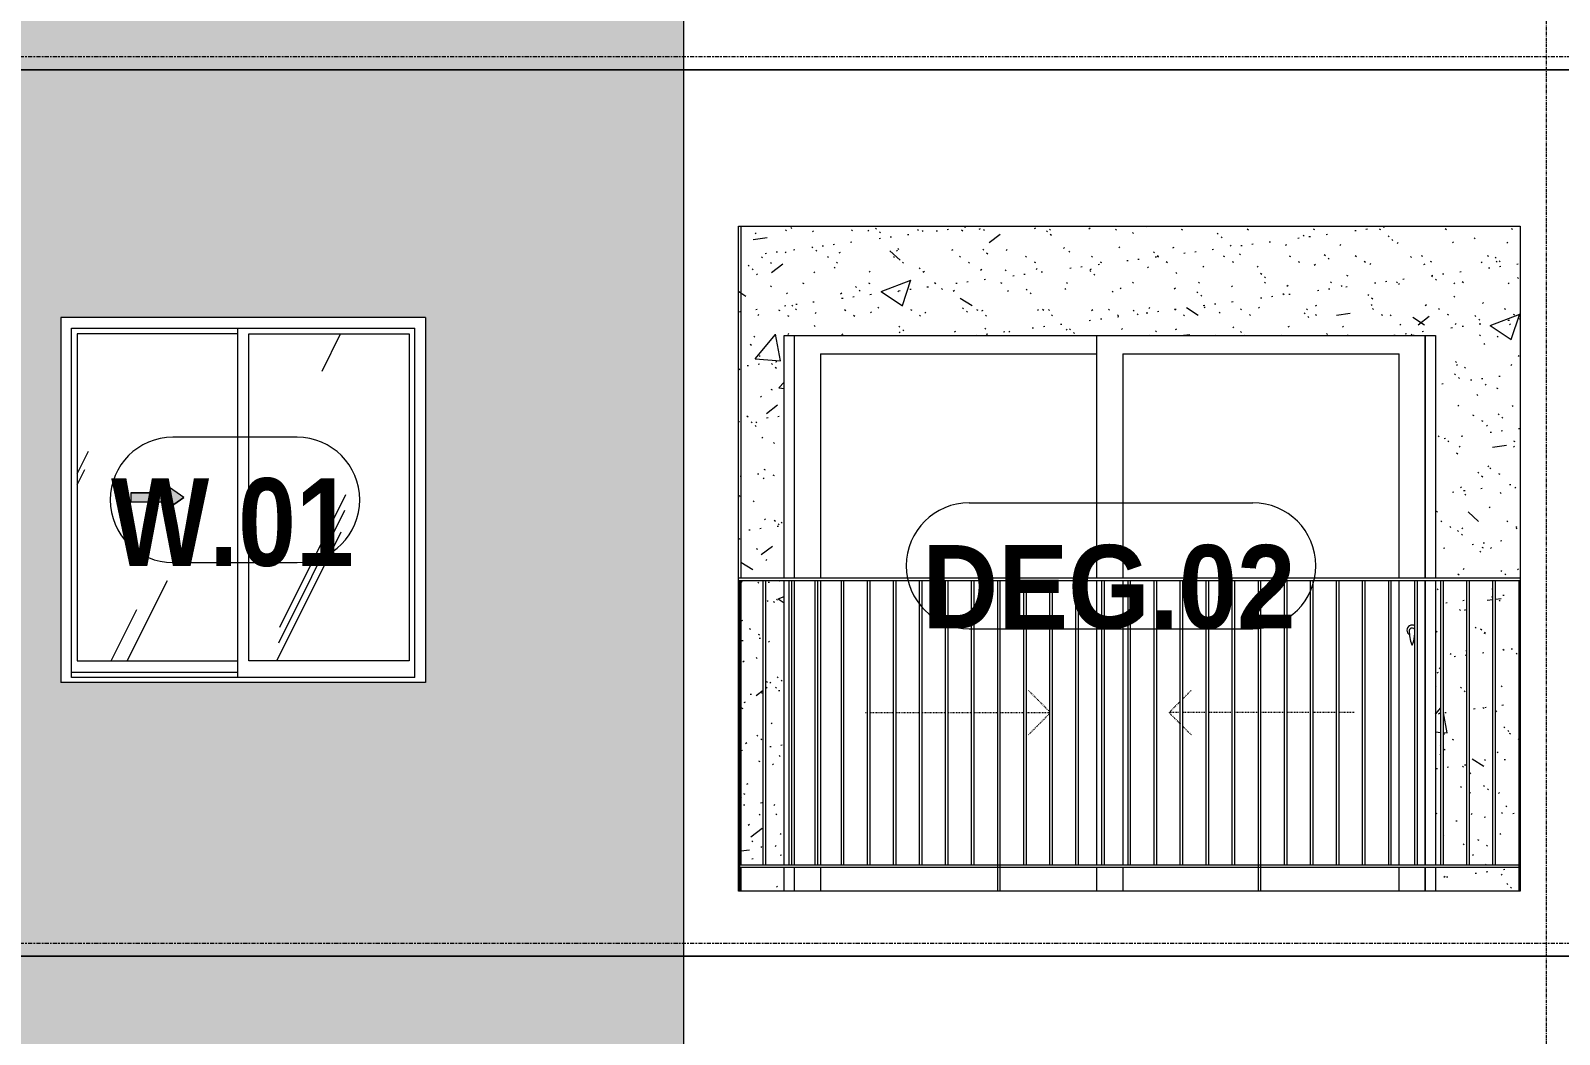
# Model space of a CAD drawing. Header units: millimetres. Extents: x -134153 to 99383, y -5233 to 35400.
# Drawn here: x 24843 to 30709, y 15450 to 19300 of the extents above; entities that cross this region are included whole.
import ezdxf

# ---------------------------------------------------------------- set-up
doc = ezdxf.new("R2010")
doc.units = ezdxf.units.MM
for name, pattern in [('1 NÉT CALL OUT', [6, 3, -3]), ('Centre', [31.75, 6.35, -4.7625, 15.875, -4.7625]), ('Dash', [6, 3, -3]), ('Grid Line', [22.225, 12.7, -3.175, 3.175, -3.175])]:
    doc.linetypes.add(name, pattern=pattern)
for name, color, linetype, lineweight in [('0-2', 250, 'Continuous', 5), ('A-DETL-GENF', 92, 'Continuous', 9), ('A-DETL-GENF-1', 92, '1 NÉT CALL OUT', 9), ('A-DOOR', 31, 'Continuous', 9), ('A-DOOR-FRAM', 31, 'Continuous', 9), ('A-DOOR-HDLN', 31, 'Dash', 9), ('A-DOOR-IDEN', 31, 'Continuous', 9), ('A-FLOR-HRAL', 11, 'Continuous', 9), ('A-FLOR-LEVL-2', 51, 'Centre', 9), ('A-GLAZ', 151, 'Continuous', 9), ('A-GLAZ-3', 7, '1 NÉT CALL OUT', 9), ('A-GLAZ-IDEN', 152, 'Continuous', 9), ('A-WALL', 113, 'Continuous', 9), ('A-WALL-PATT-1', 9, 'Continuous', 9), ('A-WALL-PATT-2', 111, 'Continuous', 5), ('I-WALL-1', 7, 'Continuous', 9), ('S-GRID-1', 1, 'Grid Line', 9)]:
    doc.layers.add(name, color=color, linetype=linetype, lineweight=lineweight)
doc.styles.add('Arial_B_1', font='arialbd_0.ttf', dxfattribs={"width": 0.85, "height": 336})
doc.styles.add('Arial_B_2', font='arialbd_0.ttf', dxfattribs={"width": 0.9, "height": 320})
pattern_1 = [(50, (82572.6, 0), (1165.98, -102.01), [121.92, -1341.12]), (355, (82572.6, 0), (-225.554, 1222.763), [97.536, -1072.896]), (100.451, (82669.8, -8.5), (940.433, 1120.746), [103.616, -1139.776]), (46.184, (82572.6, 325.1), (1734.91, -269.074), [182.88, -2011.68]), (96.636, (82717.2, 302.7), (1519.38, 1583.54), [155.42, -1709.66]), (351.184, (82572.6, 325.1), (1519.39, 1583.52), [146.3, -1609.34]), (21, (82735.2, 243.8), (970.332, -654.498), [121.92, -1341.12]), (326, (82735.2, 243.8), (395.533, 1178.804), [97.536, -1072.896]), (71.451, (82816, 189.3), (1365.87, 524.296), [103.616, -1139.776]), (37.5, (82572.62, 0), (19.767, 541.153), [53.645, -1006.246, 53.645, -1035.507, -1076.96]), (37.5, (82572.62, 0), (19.767, 541.153), [-2149.043, 53.645, -1023.315]), (7.5, (82572.6, 0), (427.646, 641.156), [53.645, -567.334, 53.645, -981.862, -410.464]), (7.5, (82572.6, 0), (427.646, 641.156), [-1656.486, 53.645, -356.82]), (327.5, (82210.1, 0), (867.782, -36.665), [53.645, -352.755, 53.645, -1214.323, -1682.496]), (327.5, (82210.1, 0), (867.782, -36.665), [-1674.368, 53.645, -1628.85]), (317.5, (82047.56, 0), (948.028, 162.73), [53.645, -474.675, 53.645, -788.416, -1194.816]), (317.5, (82047.56, 0), (948.028, 162.73), [-1370.38, 53.645, -1141.17])]
pattern_2 = [(37.5, (82572.62, 0), (-5.1206, 156.61216), [5.364, -118.181, 5.364, -132.812, -132.08]), (37.5, (82572.62, 0), (-5.1206, 156.61216), [-261.722, 5.364, -126.716]), (7.5, (82572.62, 0), (143.847, 229.3842), [5.364, -61.285, 5.364, -105.989, -42.672]), (7.5, (82572.62, 0), (143.847, 229.3842), [-178.003, 5.364, -37.308]), (327.5, (82472.65, 0), (253.1176, 0.4601), [5.364, -35.276, 5.364, -140.94, -191.008]), (327.5, (82472.65, 0), (253.1176, 0.4601), [-186.944, 5.364, -185.644]), (317.5, (82472.65, 0), (244.3381, 71.3376), [5.364, -14.956, 5.364, -90.546, -109.728]), (317.5, (82472.65, 0), (244.3381, 71.3376), [-116.23, 5.364, -104.364])]
pattern_3 = [(63.435, (84482.24, 111.3), (-0.002, 1625.6), [567.96, -3066.99]), (63.435, (82856.64, 111.3), (-0.002, 1625.6), [567.96, -3066.99]), (63.435, (85260.4, 425.35), (-0.002, 1625.6), [567.96, -3066.99]), (63.435, (83634.8, 425.35), (-0.002, 1625.6), [567.96, -3066.99]), (63.435, (85142.64, 314.5), (-0.002, 1625.6), [567.96, -3066.99]), (63.435, (83517.04, 314.5), (-0.002, 1625.6), [567.96, -3066.99]), (63.435, (85022.6, 949.4), (-0.002, 1625.6), [276.055, -3358.9]), (63.435, (83397, 949.4), (-0.002, 1625.6), [276.055, -3358.9]), (63.435, (84944.06, 851.15), (-0.002, 1625.6), [567.96, -3066.99]), (63.435, (83318.46, 851.15), (-0.002, 1625.6), [567.96, -3066.99]), (63.435, (84957.9, 921.7), (-0.002, 1625.6), [567.96, -3066.99]), (63.435, (83332.3, 921.7), (-0.002, 1625.6), [567.96, -3066.99]), (63.435, (84302.1, 612.2), (-0.002, 1625.6), [567.96, -3066.99]), (63.435, (82676.5, 612.2), (-0.002, 1625.6), [567.96, -3066.99]), (63.435, (84315.9, 695.35), (-0.002, 1625.6), [567.96, -3066.99]), (63.435, (82690.3, 695.35), (-0.002, 1625.6), [567.96, -3066.99]), (63.435, (84319.65, 755.3), (-0.002, 1625.6), [567.96, -3066.99]), (63.435, (82694.05, 755.3), (-0.002, 1625.6), [567.96, -3066.99])]

# ---------------------------------------------------------------- blocks, each defined once
blk = doc.blocks.new('NCV_TKTC_TANG 5_rvt-2-TKCS_MẶT ĐỨNG HƯỚNG NAM')
at = {"layer": 'A-WALL-PATT-1'}
h = blk.add_hatch(dxfattribs=at)
h.set_pattern_fill('FP_31', color=256, style=0, pattern_type=2)
h.set_pattern_definition(pattern_1)
h.paths.add_polyline_path([(66057.6, 16000), (66062.6, 16000), (66062.1, 16090), (66057.6, 16090), (66057.6, 16005.9)])
h.paths.add_polyline_path([(66062.1, 16100), (66062.6, 16100), (66062.6, 17190), (66057.6, 17190), (66057.6, 16100)])
h.paths.add_polyline_path([(66062.6, 17200), (66062.6, 18550), (66052.6, 18550), (66052.6, 17200), (66058.4, 17200)])
h = blk.add_hatch(dxfattribs=at)
h.set_pattern_fill('FP_32', color=256, style=0, pattern_type=2)
h.set_pattern_definition(pattern_2)
h.paths.add_polyline_path([(66057.6, 16000), (66062.6, 16000), (66062.1, 16090), (66057.6, 16090), (66057.6, 16005.9)])
h.paths.add_polyline_path([(66062.1, 16100), (66062.6, 16100), (66062.6, 17190), (66057.6, 17190), (66057.6, 16100)])
h.paths.add_polyline_path([(66062.6, 17200), (66062.6, 18550), (66052.6, 18550), (66052.6, 17200), (66058.4, 17200)])
h = blk.add_hatch(dxfattribs=at)
h.set_pattern_fill('FP_31', color=256, style=0, pattern_type=2)
h.set_pattern_definition(pattern_1)
h.paths.add_polyline_path([(69047.6, 16000), (69047.6, 16090), (68727.6, 16090), (68727.6, 16000), (69031.2, 16000)])
h.paths.add_polyline_path([(66062.6, 16000), (66227.6, 16000), (66227.6, 16090), (66062.6, 16090)])
h.paths.add_polyline_path([(66227.6, 16100), (66227.6, 17190), (66157.6, 17190), (66157.6, 16100)])
h.paths.add_polyline_path([(66147.6, 16100), (66147.6, 17190), (66062.6, 17190), (66062.6, 16100), (66080.7, 16100)])
h.paths.add_polyline_path([(68757.6, 16100), (68847.6, 16100), (68847.6, 17190), (68757.6, 17190), (68757.6, 16451.2)])
h.paths.add_polyline_path([(69008, 16100), (69047.6, 16100), (69047.6, 17190), (68957.6, 17190), (68957.6, 16100)])
h.paths.add_polyline_path([(68747.6, 16100), (68747.6, 17190), (68727.6, 17190), (68727.6, 16100)])
h.paths.add_polyline_path([(68857.6, 16100), (68947.6, 16100), (68947.6, 17190), (68857.6, 17189), (68857.6, 16451.2)])
h.paths.add_polyline_path([(66227.6, 17200), (66227.6, 18130), (68727.6, 18130), (68727.6, 17200), (69052.6, 17200), (69052.6, 18550), (66062.6, 18550), (66062.6, 17200), (66160.3, 17200)])
h = blk.add_hatch(dxfattribs=at)
h.set_pattern_fill('FP_32', color=256, style=0, pattern_type=2)
h.set_pattern_definition(pattern_2)
h.paths.add_polyline_path([(69047.6, 16000), (69047.6, 16090), (68727.6, 16090), (68727.6, 16000), (69031.2, 16000)])
h.paths.add_polyline_path([(66062.6, 16000), (66227.6, 16000), (66227.6, 16090), (66062.6, 16090)])
h.paths.add_polyline_path([(66227.6, 16100), (66227.6, 17190), (66157.6, 17190), (66157.6, 16100)])
h.paths.add_polyline_path([(66147.6, 16100), (66147.6, 17190), (66062.6, 17190), (66062.6, 16100), (66080.7, 16100)])
h.paths.add_polyline_path([(68757.6, 16100), (68847.6, 16100), (68847.6, 17190), (68757.6, 17190), (68757.6, 16451.2)])
h.paths.add_polyline_path([(69008, 16100), (69047.6, 16100), (69047.6, 17190), (68957.6, 17190), (68957.6, 16100)])
h.paths.add_polyline_path([(68747.6, 16100), (68747.6, 17190), (68727.6, 17190), (68727.6, 16100)])
h.paths.add_polyline_path([(68857.6, 16100), (68947.6, 16100), (68947.6, 17190), (68857.6, 17189), (68857.6, 16451.2)])
h.paths.add_polyline_path([(66227.6, 17200), (66227.6, 18130), (68727.6, 18130), (68727.6, 17200), (69052.6, 17200), (69052.6, 18550), (66062.6, 18550), (66062.6, 17200), (66160.3, 17200)])
at = {"layer": 'I-WALL-1'}
for p, q in [((66062.6, 18550), (66062.6, 17200)), ((66227.6, 17200), (66227.6, 18130)), ((66227.6, 18130), (68727.6, 18130)), ((68727.6, 18130), (68727.6, 17200)), ((66062.6, 17190), (66062.6, 16100)), ((66227.6, 16100), (66227.6, 17190)), ((68727.6, 17190), (68727.6, 16100)), ((66062.6, 16090), (66062.6, 16000)), ((66227.6, 16000), (66227.6, 16090)), ((68727.6, 16090), (68727.6, 16000))]:
    blk.add_line(p, q, dxfattribs=at)
blk = doc.blocks.new('1_FAMILY RVT - W01-WxH 1400x1400xmm-V363-TKCS_MẶT ĐỨNG HƯỚNG NAM')
at = {"layer": 'A-DETL-GENF-1'}
blk.add_hatch(color=256, dxfattribs=at).paths.add_polyline_path([(63857.1, 17462.1), (63924.8, 17509.5), (63857.1, 17557), (63857.1, 17526.5), (63721.6, 17526.5), (63721.6, 17492.6), (63857.1, 17492.6)])
at = {"layer": 'A-GLAZ'}
h = blk.add_hatch(dxfattribs=at)
h.set_pattern_fill('FP_30', color=256, style=0, pattern_type=2)
h.set_pattern_definition(pattern_3)
h.paths.add_polyline_path([(64130.3, 16882.6), (64130.3, 18136.5), (63516.1, 18136.5), (63516.1, 16882.6)])
h.paths.add_polyline_path([(63857.1, 17462.1), (63857.1, 17492.6), (63721.6, 17492.6), (63721.6, 17526.5), (63857.1, 17526.5), (63857.1, 17557), (63924.8, 17509.5), (63900.6, 17492.6)])
h = blk.add_hatch(dxfattribs=at)
h.set_pattern_fill('FP_30', color=256, style=0, pattern_type=2)
h.set_pattern_definition(pattern_3)
h.paths.add_polyline_path([(64789.1, 16882.6), (64789.1, 18136.5), (64174.8, 18136.5), (64174.8, 16882.6), (64724.1, 16882.6)])
at = {"layer": 'A-DETL-GENF'}
for p, q in [((63857.1, 17557), (63857.1, 17526.5)), ((63924.8, 17509.5), (63857.1, 17557)), ((63924.8, 17509.5), (63857.1, 17557)), ((63857.1, 17557), (63857.1, 17526.5)), ((63721.6, 17526.5), (63721.6, 17492.6)), ((63721.6, 17526.5), (63857.1, 17526.5)), ((63857.1, 17526.5), (63721.6, 17526.5)), ((63721.6, 17526.5), (63721.6, 17492.6)), ((63721.6, 17492.6), (63857.1, 17492.6)), ((63721.6, 17492.6), (63857.1, 17492.6)), ((63924.8, 17509.5), (63857.1, 17462.1)), ((63857.1, 17462.1), (63924.8, 17509.5)), ((63857.1, 17492.6), (63857.1, 17462.1)), ((63857.1, 17492.6), (63857.1, 17462.1))]:
    blk.add_line(p, q, dxfattribs=at)
at = {"layer": 'A-GLAZ'}
for p, q in [((64852.6, 18200), (63452.6, 18200)), ((63452.6, 18200), (63452.6, 16800)), ((64852.6, 18200), (64852.6, 16800)), ((63493.5, 18159.1), (64811.6, 18159.1)), ((63493.5, 16819), (63493.5, 18159.1)), ((63516.1, 18136.5), (63516.1, 16882.6)), ((64130.3, 18136.5), (63516.1, 18136.5)), ((64130.3, 18159.1), (64130.3, 16819)), ((64174.8, 16882.6), (64174.8, 18136.5)), ((64174.8, 18136.5), (64789.1, 18136.5)), ((64789.1, 18136.5), (64789.1, 16882.6)), ((64811.6, 16819), (64811.6, 18159.1)), ((64130.3, 16838.1), (63493.5, 16838.1)), ((64130.3, 16838.1), (63493.5, 16838.1)), ((63516.1, 16882.6), (64130.3, 16882.6)), ((64789.1, 16882.6), (64174.8, 16882.6)), ((64852.6, 16800), (63452.6, 16800)), ((64811.6, 16819), (63493.5, 16819))]:
    blk.add_line(p, q, dxfattribs=at)
blk = doc.blocks.new('DEG_02-DEG_03 - DEG_02-2500x2400mm-CỬA ĐI 02 CÁNH TRƯỢT-V368-TKCS_MẶT ĐỨNG HƯỚNG NAM')
at = {"layer": 'A-DOOR'}
for p, q in [((67427.6, 17200), (67427.6, 18130)), ((68687.6, 18130), (68687.6, 17200)), ((66367.6, 18060), (66367.6, 17200)), ((66367.6, 18060), (67427.6, 18060)), ((67527.6, 18060), (67527.6, 17200)), ((67527.6, 18060), (68587.6, 18060)), ((68587.6, 17200), (68587.6, 18060)), ((66367.6, 17190), (66367.6, 16100)), ((67427.6, 16100), (67427.6, 17190)), ((67527.6, 17190), (67527.6, 16100)), ((68587.6, 16100), (68587.6, 17190)), ((68687.6, 17190), (68687.6, 16100)), ((66367.6, 16090), (66367.6, 16000)), ((67427.6, 16000), (67427.6, 16090)), ((67527.6, 16090), (67527.6, 16000)), ((68587.6, 16000), (68587.6, 16090)), ((68687.6, 16090), (68687.6, 16000))]:
    blk.add_line(p, q, dxfattribs=at)
at = {"layer": 'A-DOOR', "flags": 128}
blk.add_lwpolyline([(68639.1, 17008.7), (68639.1, 17008.7), (68639, 17008.7), (68639, 17008.7), (68639, 17008.7), (68639, 17008.7), (68639, 17008.7), (68639, 17008.7), (68638.9, 17008.7), (68638.9, 17008.7), (68638.9, 17008.7), (68638.9, 17008.7), (68638.8, 17008.7), (68638.8, 17008.7), (68638.8, 17008.7), (68638.7, 17008.7), (68638.7, 17008.7), (68638.7, 17008.7), (68638.6, 17008.7), (68638.6, 17008.7), (68638.5, 17008.7), (68638.5, 17008.7), (68638.4, 17008.7), (68638.4, 17008.7), (68638.3, 17008.7), (68638.3, 17008.7), (68638.2, 17008.7), (68638.2, 17008.7), (68638.1, 17008.7), (68638.1, 17008.7), (68638, 17008.7), (68637.9, 17008.7), (68637.9, 17008.7), (68637.8, 17008.7), (68637.8, 17008.7), (68637.7, 17008.7), (68637.6, 17008.7), (68637.6, 17008.7), (68637.5, 17008.7), (68637.5, 17008.7), (68637.4, 17008.7), (68637.3, 17008.7), (68637.3, 17008.7), (68637.2, 17008.7), (68637.2, 17008.7), (68637.1, 17008.7), (68637.1, 17008.7), (68637, 17008.7), (68636.9, 17008.7), (68636.9, 17008.7), (68636.8, 17008.7), (68636.8, 17008.7), (68636.7, 17008.7), (68636.7, 17008.7), (68636.6, 17008.7), (68636.6, 17008.7), (68636.5, 17008.7), (68636.5, 17008.7), (68636.5, 17008.7), (68636.4, 17008.7), (68636.4, 17008.7), (68636.3, 17008.7), (68636.3, 17008.7), (68636.3, 17008.7), (68636.2, 17008.7), (68636.2, 17008.7), (68636.2, 17008.7), (68636.2, 17008.7), (68636.2, 17008.7), (68636.1, 17008.7), (68636.1, 17008.7), (68636.1, 17008.7), (68636.1, 17008.7), (68636.1, 17008.7), (68636.1, 17008.7), (68636.1, 17008.7)], dxfattribs=at)
at = {"layer": 'A-DOOR'}
for centre, radius, start, end in [((68637.6, 17000), 20, 60, 180), ((68637.6, 17000), 20, 180, 240), ((68636.1, 16999.2), 9.45, 90, 180), ((68791.4, 16999.2), 164.8, 180, 199.13397), ((68639.1, 16999.2), 9.45, 25.8131, 90), ((68483.8, 16999.2), 164.8, 340.86603, 356.02944), ((68637.9, 16946), 2.34, 199.13397, 261.03098), ((68637.2, 16946), 2.34, 278.96902, 340.86603)]:
    blk.add_arc(centre, radius, start, end, dxfattribs=at)
at = {"layer": 'A-DOOR-FRAM'}
for p, q in [((66267.6, 17200), (66267.6, 18130)), ((68687.6, 17200), (68687.6, 18130)), ((66267.6, 16100), (66267.6, 17190)), ((68687.6, 16100), (68687.6, 17190)), ((66267.6, 16000), (66267.6, 16090)), ((68687.6, 16000), (68687.6, 16090))]:
    blk.add_line(p, q, dxfattribs=at)
at = {"layer": 'A-DOOR-HDLN'}
for p, q in [((67247.6, 16687), (67165.5, 16769.1)), ((67704.8, 16684.2), (67747.6, 16727)), ((67757.6, 16737), (67789.7, 16769.1)), ((66540.3, 16684.2), (66547.6, 16684.2)), ((66557.6, 16684.2), (66647.6, 16684.2)), ((66657.6, 16684.2), (66747.6, 16684.2)), ((66757.6, 16684.2), (66847.6, 16684.2)), ((66857.6, 16684.2), (66947.6, 16684.2)), ((66957.6, 16684.2), (67047.6, 16684.2)), ((67057.6, 16684.2), (67147.6, 16684.2)), ((67157.6, 16684.2), (67247.6, 16684.2)), ((67247.6, 16681.5), (67165.5, 16599.4)), ((67704.8, 16684.2), (67747.6, 16641.5)), ((67747.6, 16684.2), (67704.8, 16684.2)), ((67847.6, 16684.2), (67757.6, 16684.2)), ((67947.6, 16684.2), (67857.6, 16684.2)), ((68047.6, 16684.2), (67957.6, 16684.2)), ((68147.6, 16684.2), (68057.6, 16684.2)), ((68247.6, 16684.2), (68157.6, 16684.2)), ((68347.6, 16684.2), (68257.6, 16684.2)), ((68414.8, 16684.2), (68357.6, 16684.2)), ((67757.6, 16631.5), (67789.7, 16599.4))]:
    blk.add_line(p, q, dxfattribs=at)
blk = doc.blocks.new('Railing - 10mm-1251313-TKCS_MẶT ĐỨNG HƯỚNG NAM')
at = {"layer": 'A-FLOR-HRAL'}
for p, q in [((52620.064287, 5900), (52620.064287, 6990)), ((52630.064287, 5900), (52630.064287, 6990))]:
    blk.add_line(p, q, dxfattribs=at)
blk = doc.blocks.new('Railing - 50 x 10mm-1251315-TKCS_MẶT ĐỨNG HƯỚNG NAM')
at = {"layer": 'A-FLOR-HRAL'}
for p, q in [((51697.564287, 5800), (51697.564287, 6990)), ((51707.564287, 6990), (51697.564287, 6990)), ((51707.564287, 5800), (51707.564287, 6990))]:
    blk.add_line(p, q, dxfattribs=at)
blk = doc.blocks.new('Railing - 50 x 10mm-1251311-TKCS_MẶT ĐỨNG HƯỚNG NAM')
at = {"layer": 'A-FLOR-HRAL'}
for p in [(52722.564287, 5800), (52727.564287, 6990)]:
    blk.add_line(p, (52722.564287, 6990), dxfattribs=at)
blk = doc.blocks.new('Railing - 50 x 10mm-V290-TKCS_MẶT ĐỨNG HƯỚNG NAM')
at = {"layer": 'A-FLOR-HRAL'}
for p, q in [((66057.564287, 6990), (66052.635618, 6990)), ((66057.564287, 5800), (66057.564287, 6990))]:
    blk.add_line(p, q, dxfattribs=at)
blk = doc.blocks.new('Railing - Railing-3261597-TKCS_MẶT ĐỨNG HƯỚNG NAM')
at = {"layer": 'A-FLOR-HRAL'}
for p, q in [((66052.635618, 16100), (69052.564287, 16100)), ((69052.564287, 16090), (66052.635618, 16090))]:
    blk.add_line(p, q, dxfattribs=at)
for name, p in [('Railing - 50 x 10mm-V290-TKCS_MẶT ĐỨNG HƯỚNG NAM', (0, 10200)), ('Railing - 10mm-1251313-TKCS_MẶT ĐỨNG HƯỚNG NAM', (13527.5, 10200)), ('Railing - 10mm-1251313-TKCS_MẶT ĐỨNG HƯỚNG NAM', (13627.5, 10200)), ('Railing - 10mm-1251313-TKCS_MẶT ĐỨNG HƯỚNG NAM', (13727.5, 10200)), ('Railing - 10mm-1251313-TKCS_MẶT ĐỨNG HƯỚNG NAM', (13827.5, 10200)), ('Railing - 10mm-1251313-TKCS_MẶT ĐỨNG HƯỚNG NAM', (13927.5, 10200)), ('Railing - 10mm-1251313-TKCS_MẶT ĐỨNG HƯỚNG NAM', (14027.5, 10200)), ('Railing - 10mm-1251313-TKCS_MẶT ĐỨNG HƯỚNG NAM', (14127.5, 10200)), ('Railing - 10mm-1251313-TKCS_MẶT ĐỨNG HƯỚNG NAM', (14227.5, 10200)), ('Railing - 10mm-1251313-TKCS_MẶT ĐỨNG HƯỚNG NAM', (14327.5, 10200)), ('Railing - 50 x 10mm-1251315-TKCS_MẶT ĐỨNG HƯỚNG NAM', (15350, 10200)), ('Railing - 10mm-1251313-TKCS_MẶT ĐỨNG HƯỚNG NAM', (14527.5, 10200)), ('Railing - 10mm-1251313-TKCS_MẶT ĐỨNG HƯỚNG NAM', (14627.5, 10200)), ('Railing - 10mm-1251313-TKCS_MẶT ĐỨNG HƯỚNG NAM', (14727.5, 10200)), ('Railing - 10mm-1251313-TKCS_MẶT ĐỨNG HƯỚNG NAM', (14827.5, 10200)), ('Railing - 10mm-1251313-TKCS_MẶT ĐỨNG HƯỚNG NAM', (14927.5, 10200)), ('Railing - 10mm-1251313-TKCS_MẶT ĐỨNG HƯỚNG NAM', (15027.5, 10200)), ('Railing - 10mm-1251313-TKCS_MẶT ĐỨNG HƯỚNG NAM', (15127.5, 10200)), ('Railing - 10mm-1251313-TKCS_MẶT ĐỨNG HƯỚNG NAM', (15227.5, 10200)), ('Railing - 10mm-1251313-TKCS_MẶT ĐỨNG HƯỚNG NAM', (15327.5, 10200)), ('Railing - 50 x 10mm-1251315-TKCS_MẶT ĐỨNG HƯỚNG NAM', (16350, 10200)), ('Railing - 10mm-1251313-TKCS_MẶT ĐỨNG HƯỚNG NAM', (15527.5, 10200)), ('Railing - 10mm-1251313-TKCS_MẶT ĐỨNG HƯỚNG NAM', (15627.5, 10200)), ('Railing - 10mm-1251313-TKCS_MẶT ĐỨNG HƯỚNG NAM', (15727.5, 10200)), ('Railing - 10mm-1251313-TKCS_MẶT ĐỨNG HƯỚNG NAM', (15827.5, 10200)), ('Railing - 10mm-1251313-TKCS_MẶT ĐỨNG HƯỚNG NAM', (15927.5, 10200)), ('Railing - 10mm-1251313-TKCS_MẶT ĐỨNG HƯỚNG NAM', (16027.5, 10200)), ('Railing - 10mm-1251313-TKCS_MẶT ĐỨNG HƯỚNG NAM', (16127.5, 10200)), ('Railing - 10mm-1251313-TKCS_MẶT ĐỨNG HƯỚNG NAM', (16227.5, 10200)), ('Railing - 10mm-1251313-TKCS_MẶT ĐỨNG HƯỚNG NAM', (16327.5, 10200)), ('Railing - 50 x 10mm-1251311-TKCS_MẶT ĐỨNG HƯỚNG NAM', (16325, 10200))]:
    blk.add_blockref(name, p)
blk = doc.blocks.new('Top Rail Type - Top Rail_Internal_-3261600-TKCS_MẶT ĐỨNG HƯỚNG NAM')
at = {"layer": 'A-FLOR-HRAL'}
for p, q in [((69052.564287, 17200), (66052.635618, 17200)), ((69052.564287, 17190), (66052.635618, 17190))]:
    blk.add_line(p, q, dxfattribs=at)
blk = doc.blocks.new('SSA-WINDOW TAG - 10-2062020-TKCS_MẶT ĐỨNG HƯỚNG NAM')
at = {"layer": 'A-GLAZ-IDEN'}
for p, q in [((43760.064287, 11140), (43282.564287, 11140)), ((43282.564287, 10660), (43760.064287, 10660))]:
    blk.add_line(p, q, dxfattribs=at)
for centre, start, end in [((43282.564287, 10900), 90, 270), ((43760.064287, 10900), 270, 90)]:
    blk.add_arc(centre, 240, start, end, dxfattribs=at)
blk = doc.blocks.new('STN_Door Tag - STN_Door Tag-1788670-TKCS_MẶT ĐỨNG HƯỚNG NAM')
at = {"layer": 'A-DOOR-IDEN'}
for p, q in [((50538.4, 10689.1), (51626.5, 10689.1)), ((50538.4, 10206.1), (51626.5, 10206.1))]:
    blk.add_line(p, q, dxfattribs=at)
for centre, start, end in [((50538.4, 10447.6), 90, 270), ((51626.5, 10447.6), 270, 90)]:
    blk.add_arc(centre, 241.5, start, end, dxfattribs=at)

msp = doc.modelspace()

# ---------------------------------------------------------------- hatches: boundary and pattern name
at = {"layer": 'A-WALL-PATT-2'}
h = msp.add_hatch(color=256, dxfattribs=at)
h.paths.add_polyline_path([(23758.9, 19150), (27348.9, 19150), (27348.9, 22550), (23758.9, 22550), (23758.9, 20868)])
h.paths.add_polyline_path([(26230.4, 20200), (24958.9, 20200), (24958.9, 21600), (26358.9, 21600), (26358.9, 20200), (26317.9, 20200)])
h = msp.add_hatch(color=256, dxfattribs=at)
h.paths.add_polyline_path([(23758.9, 15750), (27348.9, 15750), (27348.9, 19150), (23758.9, 19150), (23758.9, 16451.2)])
h.paths.add_polyline_path([(24958.9, 16800), (24958.9, 18200), (26358.9, 18200), (26358.9, 16800), (24999.8, 16800)])
h = msp.add_hatch(color=256, dxfattribs=at)
h.paths.add_polyline_path([(26230.4, 12350), (27348.9, 12350), (27348.9, 15750), (23758.9, 15750), (23758.9, 12350), (24999.8, 12350)])
h.paths.add_polyline_path([(26230.4, 13400), (24958.9, 13400), (24958.9, 14800), (26358.9, 14800), (26358.9, 13400), (26317.9, 13400)])

# ---------------------------------------------------------------- linework, layer by layer
at = {"layer": 'A-FLOR-LEVL-2'}
for p, q in [((-12769.4, 19200), (95658.9, 19200)), ((-12769.4, 15800), (95658.9, 15800))]:
    msp.add_line(p, q, dxfattribs=at)
at = {"layer": 'A-WALL'}
for p, q in [((27348.9, 29350), (27348.9, 2000)), ((38598.9, 19150), (23758.9, 19150)), ((23758.9, 19150), (38598.9, 19150)), ((27558.9, 16000), (27558.9, 18550)), ((27558.9, 18550), (30558.9, 18550)), ((30558.9, 18550), (30558.9, 16000)), ((30558.9, 16000), (27558.9, 16000)), ((23758.9, 15750), (38598.9, 15750)), ((38598.9, 15750), (23758.9, 15750))]:
    msp.add_line(p, q, dxfattribs=at)
at = {"layer": 'S-GRID-1'}
msp.add_line((30658.9, 856.3), (30658.9, 30285.9), dxfattribs=at)

# ---------------------------------------------------------------- block references
at = {"layer": '0-2'}
msp.add_blockref('NCV_TKTC_TANG 5_rvt-2-TKCS_MẶT ĐỨNG HƯỚNG NAM', (-38493.7, 0), dxfattribs=at)
at = {"layer": 'A-DOOR'}
msp.add_blockref('DEG_02-DEG_03 - DEG_02-2500x2400mm-CỬA ĐI 02 CÁNH TRƯỢT-V368-TKCS_MẶT ĐỨNG HƯỚNG NAM', (-38493.7, 0), dxfattribs=at)
at = {"layer": 'A-DOOR-IDEN'}
msp.add_blockref('STN_Door Tag - STN_Door Tag-1788670-TKCS_MẶT ĐỨNG HƯỚNG NAM', (-22093.7, 6800), dxfattribs=at)
at = {"layer": 'A-FLOR-HRAL'}
for name in ['Top Rail Type - Top Rail_Internal_-3261600-TKCS_MẶT ĐỨNG HƯỚNG NAM', 'Railing - Railing-3261597-TKCS_MẶT ĐỨNG HƯỚNG NAM']:
    msp.add_blockref(name, (-38493.7, 0), dxfattribs=at)
at = {"layer": 'A-GLAZ-3'}
msp.add_blockref('1_FAMILY RVT - W01-WxH 1400x1400xmm-V363-TKCS_MẶT ĐỨNG HƯỚNG NAM', (-38493.7, 0), dxfattribs=at)
at = {"layer": 'A-GLAZ-IDEN'}
msp.add_blockref('SSA-WINDOW TAG - 10-2062020-TKCS_MẶT ĐỨNG HƯỚNG NAM', (-17893.7, 6600), dxfattribs=at)

# ---------------------------------------------------------------- texts
at = {"layer": 'A-DOOR-IDEN', "insert": (28980.6, 17164.6), "char_height": 320, "width": 1467.36, "attachment_point": 5, "line_spacing_factor": 0.936439, "style": 'Arial_B_2'}
msp.add_mtext('\\pt7.2,14.4,21.6,28.8,36,43.2,50.4,57.6,64.8,72,79.2,86.4,93.6,100.8,108,115.2,122.4,129.6,136.8,144,151.2,158.4,165.6,172.8,180,187.2,194.4,201.6,208.8,216,223.2,230.4;DEG.02', dxfattribs=at)
at = {"layer": 'A-GLAZ-IDEN', "insert": (25617.6, 17412.7), "char_height": 336, "width": 962.88, "attachment_point": 5, "line_spacing_factor": 0.936439, "style": 'Arial_B_1'}
msp.add_mtext('\\pt6.80064,13.60128,20.39856,27.1992,33.99984,40.80048,47.60112,54.3984,61.19904,67.99968,74.80032,81.60096,88.4016,95.19888,101.99952,108.80016,115.6008,122.40144,129.19872,135.99936,142.8,149.60064,156.40128,163.19856,169.9992,176.79984,183.60048,190.40112,197.1984,203.99904,210.79968,217.60032;W.01', dxfattribs=at)

doc.saveas('drawing.dxf')
